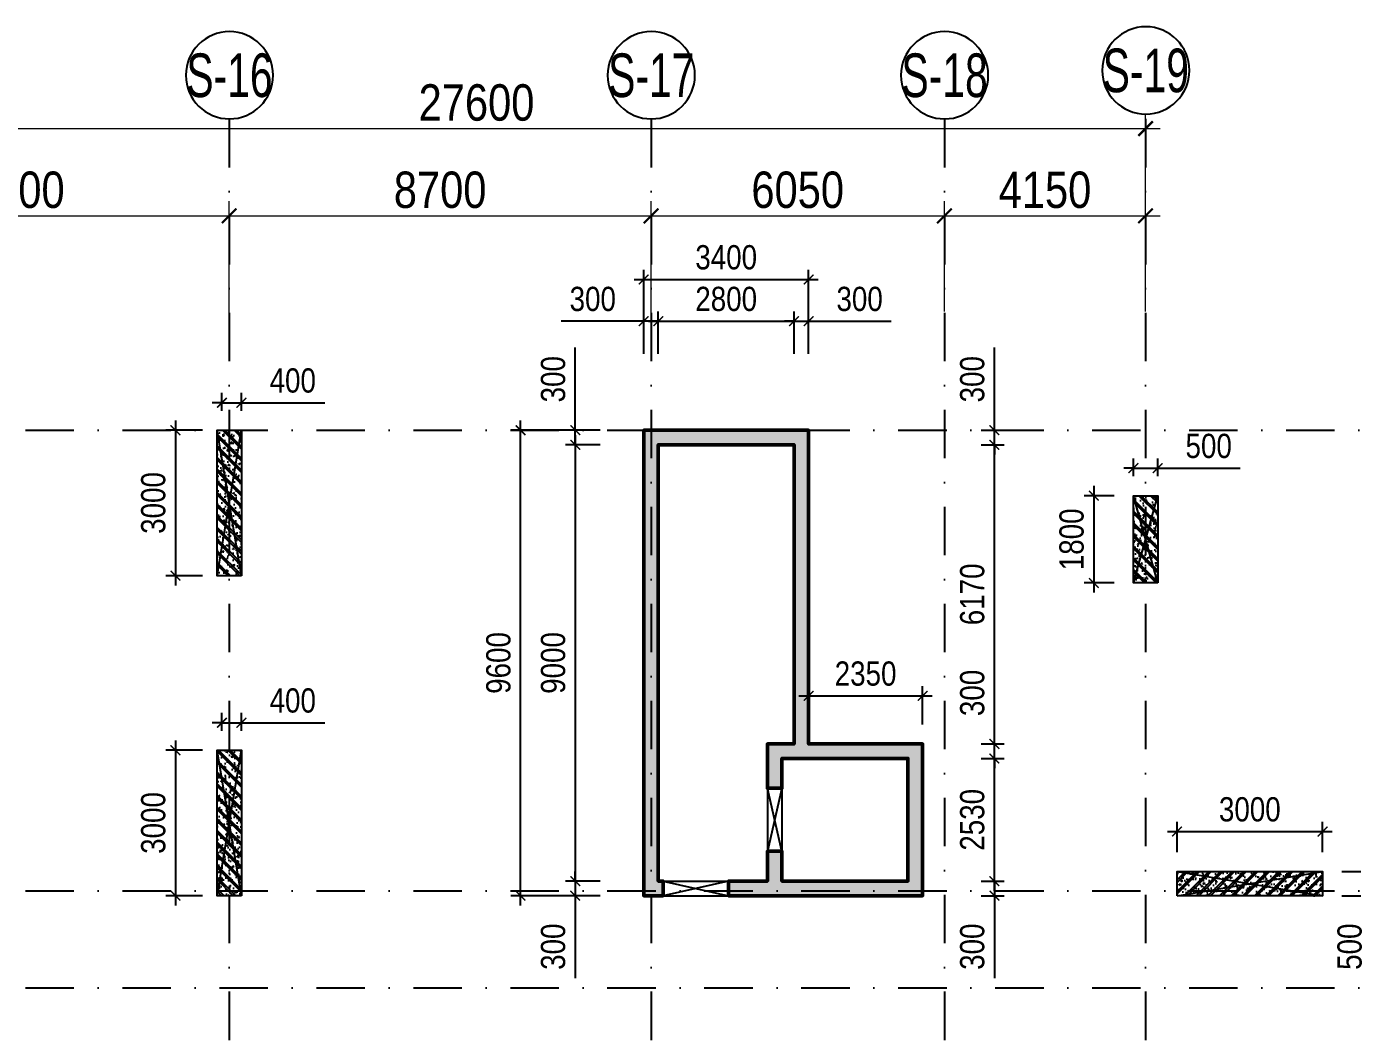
# Model space of a CAD drawing. Header units: millimetres. Extents: x 13965 to 1327256, y -72704 to 46237.
# Drawn here: x 516656 to 544005, y -25068 to -4237 of the extents above; entities that cross this region are included whole.
import ezdxf
from ezdxf.enums import TextEntityAlignment as Align

# ---------------------------------------------------------------- set-up
doc = ezdxf.new("R2010")
doc.units = ezdxf.units.MM
doc.header["$MEASUREMENT"] = 0
doc.linetypes.add('DASHDOT', pattern=[1, 0.5, -0.25, 0, -0.25])
doc.linetypes.add('DASHED', pattern=[4.5, 3, -1.5])
for name, color, linetype in [('AUDIT_I_220807103235-17', 50, 'Continuous'), ('ccu11-Khuat', 9, 'DASHED'), ('ccu11-Thay', 7, 'Continuous'), ('KC2-DIM', 251, 'Continuous'), ('KT-Dim', 8, 'Continuous'), ('KT-Hatch', 251, 'Continuous'), ('KT-Luoi truc South Tower', 8, 'DASHDOT'), ('Xref_ST_MBDV Cot vach 30.7.2022|Xref_ST_MBDV Cot vach 30.7.2022|Xref_ST_MBDV Cot vach 30.7.2022|Xref_ST_MBDV Cot vach 30.7.2022|A-GRID-SYM', 50, 'Continuous'), ('Xref_ST_MBDV Cot vach 30.7.2022|Xref_ST_MBDV Cot vach 30.7.2022|Xref_ST_MBDV Cot vach 30.7.2022|Xref_ST_MBDV Cot vach 30.7.2022|KC-Betong', 6, 'Continuous')]:
    doc.layers.add(name, color=color, linetype=linetype)
doc.layers.add('KT-Kich thuoc', color=159, linetype='Continuous', lineweight=18)
doc.layers.add('KT-Net cot vach', color=6, linetype='Continuous', lineweight=50)
doc.styles.add('Arial Narrow', font='ARIALN.TTF')
doc.styles.add('HBA-Text', font='GOTHIC.TTF')
doc.dimstyles.new('ccu12-200', dxfattribs={"dimscale": 200, "dimtxt": 2.5, "dimasz": 1, "dimexe": 1, "dimexo": 2, "dimgap": 1, "dimtad": 1, "dimdec": 0, "dimdsep": 46, "dimtxsty": 'Arial Narrow', "dimblk": 'ARCHTICK', "dimcen": -1, "dimdle": 1, "dimclrd": 256, "dimclre": 256, "dimclrt": 3, "dimadec": 0, "dimazin": 2, "dimtfac": 0.1, "dimtdec": 0, "dimtmove": 0, "dimatfit": 1, "dimldrblk": 'ARCHTICK', "dimfxl": 1, "dimtvp": 0.833333, "dimtolj": 1, "dimtzin": 12, "dimarcsym": 0})
doc.dimstyles.new('CCU_1-300', dxfattribs={"dimscale": 300, "dimtxt": 2.5, "dimasz": 1, "dimexe": 1, "dimexo": 2, "dimgap": 0.5, "dimtad": 1, "dimdec": 0, "dimdsep": 46, "dimtxsty": 'Arial Narrow', "dimblk": 'ARCHTICK', "dimcen": -1, "dimdle": 1, "dimclrd": 256, "dimclre": 256, "dimclrt": 3, "dimadec": 0, "dimazin": 2, "dimtfac": 0.1, "dimtdec": 0, "dimtix": 1, "dimtmove": 2, "dimatfit": 1, "dimfxl": 1, "dimtvp": 0.833333, "dimtolj": 1, "dimtzin": 12, "dimarcsym": 0})

# ---------------------------------------------------------------- blocks, each defined once
blk = doc.blocks.new('_ArchTick')
at = {"color": 0, "const_width": 0.15}
blk.add_lwpolyline([(-0.5, -0.5), (0.5, 0.5)], dxfattribs=at)
blk = doc.blocks.new('*D1069')
at = {"layer": 'Defpoints', "color": 0, "transparency": 16777216}
for p in [(-25223, 31492), (-33923, 28684, 0), (-25223, 28649, 0)]:
    blk.add_point(p, dxfattribs=at)
at = {"layer": 'KT-Kich thuoc', "lineweight": -2, "transparency": 16777216}
for p, q in [((-33923, 29284), (-33923, 31792)), ((-25223, 29249), (-25223, 31792)), ((-34223, 31492), (-24923, 31492))]:
    blk.add_line(p, q, dxfattribs=at)
at = {"layer": 'KT-Kich thuoc', "lineweight": -2, "transparency": 16777216, "xscale": 300, "yscale": 300, "zscale": 300, "rotation": 180}
blk.add_blockref('_ArchTick', (-33923, 31492), dxfattribs=at)
at = {"layer": 'KT-Kich thuoc', "lineweight": -2, "transparency": 16777216, "xscale": 300, "yscale": 300, "zscale": 300}
blk.add_blockref('_ArchTick', (-25223, 31492), dxfattribs=at)
at = {"layer": 'KT-Kich thuoc', "color": 3, "transparency": 16777216, "insert": (-29573, 32025), "char_height": 750, "attachment_point": 5, "style": 'Arial Narrow'}
blk.add_mtext('\\A1;8700', dxfattribs=at)
blk = doc.blocks.new('*D1070')
at = {"layer": 'Defpoints', "color": 0, "transparency": 16777216}
for p in [(-16523, 31492), (-16523, 28791, 0), (-25223, 28649, 0)]:
    blk.add_point(p, dxfattribs=at)
at = {"layer": 'KT-Kich thuoc', "lineweight": -2, "transparency": 16777216}
for p, q in [((-25223, 29249), (-25223, 31792)), ((-16523, 29391), (-16523, 31792)), ((-25523, 31492), (-16223, 31492))]:
    blk.add_line(p, q, dxfattribs=at)
at = {"layer": 'KT-Kich thuoc', "lineweight": -2, "transparency": 16777216, "xscale": 300, "yscale": 300, "zscale": 300, "rotation": 180}
blk.add_blockref('_ArchTick', (-25223, 31492), dxfattribs=at)
at = {"layer": 'KT-Kich thuoc', "lineweight": -2, "transparency": 16777216, "xscale": 300, "yscale": 300, "zscale": 300}
blk.add_blockref('_ArchTick', (-16523, 31492), dxfattribs=at)
at = {"layer": 'KT-Kich thuoc', "color": 3, "transparency": 16777216, "insert": (-20873, 32025), "char_height": 750, "attachment_point": 5, "style": 'Arial Narrow'}
blk.add_mtext('\\A1;8700', dxfattribs=at)
blk = doc.blocks.new('*D1071')
at = {"layer": 'Defpoints', "color": 0, "transparency": 16777216}
for p in [(-10473, 31492), (-16523, 28791), (-10473, 28921, 0)]:
    blk.add_point(p, dxfattribs=at)
at = {"layer": 'KT-Kich thuoc', "lineweight": -2, "transparency": 16777216}
for p, q in [((-16523, 29391), (-16523, 31792)), ((-10473, 29521), (-10473, 31792)), ((-16823, 31492), (-10173, 31492))]:
    blk.add_line(p, q, dxfattribs=at)
at = {"layer": 'KT-Kich thuoc', "lineweight": -2, "transparency": 16777216, "xscale": 300, "yscale": 300, "zscale": 300, "rotation": 180}
blk.add_blockref('_ArchTick', (-16523, 31492), dxfattribs=at)
at = {"layer": 'KT-Kich thuoc', "lineweight": -2, "transparency": 16777216, "xscale": 300, "yscale": 300, "zscale": 300}
blk.add_blockref('_ArchTick', (-10473, 31492), dxfattribs=at)
at = {"layer": 'KT-Kich thuoc', "color": 3, "transparency": 16777216, "insert": (-13498, 32025), "char_height": 750, "attachment_point": 5, "style": 'Arial Narrow'}
blk.add_mtext('\\A1;6050', dxfattribs=at)
blk = doc.blocks.new('*D1072')
at = {"layer": 'Defpoints', "color": 0, "transparency": 16777216}
for p in [(-6323, 31492), (-6323, 29040), (-10473, 28921, 0)]:
    blk.add_point(p, dxfattribs=at)
at = {"layer": 'KT-Kich thuoc', "lineweight": -2, "transparency": 16777216}
for p, q in [((-10473, 29521), (-10473, 31792)), ((-6323, 29640), (-6323, 31792)), ((-10773, 31492), (-6023, 31492))]:
    blk.add_line(p, q, dxfattribs=at)
at = {"layer": 'KT-Kich thuoc', "lineweight": -2, "transparency": 16777216, "xscale": 300, "yscale": 300, "zscale": 300, "rotation": 180}
blk.add_blockref('_ArchTick', (-10473, 31492), dxfattribs=at)
at = {"layer": 'KT-Kich thuoc', "lineweight": -2, "transparency": 16777216, "xscale": 300, "yscale": 300, "zscale": 300}
blk.add_blockref('_ArchTick', (-6323, 31492), dxfattribs=at)
at = {"layer": 'KT-Kich thuoc', "color": 3, "transparency": 16777216, "insert": (-8398, 32025), "char_height": 750, "attachment_point": 5, "style": 'Arial Narrow'}
blk.add_mtext('\\A1;4150', dxfattribs=at)
blk = doc.blocks.new('*D1073')
at = {"layer": 'Defpoints', "color": 0, "transparency": 16777216}
for p in [(-6323, 33292), (-33923, 28921), (-6323, 28921)]:
    blk.add_point(p, dxfattribs=at)
at = {"layer": 'KT-Kich thuoc', "lineweight": -2, "transparency": 16777216}
for p, q in [((-33923, 29521), (-33923, 33592)), ((-6323, 29521), (-6323, 33592)), ((-34223, 33292), (-6023, 33292))]:
    blk.add_line(p, q, dxfattribs=at)
at = {"layer": 'KT-Kich thuoc', "lineweight": -2, "transparency": 16777216, "xscale": 300, "yscale": 300, "zscale": 300, "rotation": 180}
blk.add_blockref('_ArchTick', (-33923, 33292), dxfattribs=at)
at = {"layer": 'KT-Kich thuoc', "lineweight": -2, "transparency": 16777216, "xscale": 300, "yscale": 300, "zscale": 300}
blk.add_blockref('_ArchTick', (-6323, 33292), dxfattribs=at)
at = {"layer": 'KT-Kich thuoc', "color": 3, "transparency": 16777216, "insert": (-20123, 33825), "char_height": 750, "attachment_point": 5, "style": 'Arial Narrow'}
blk.add_mtext('\\A1;27600', dxfattribs=at)
blk = doc.blocks.new('GRID-SYM-flat-73')
at = {"layer": 'Xref_ST_MBDV Cot vach 30.7.2022|Xref_ST_MBDV Cot vach 30.7.2022|Xref_ST_MBDV Cot vach 30.7.2022|Xref_ST_MBDV Cot vach 30.7.2022|A-GRID-SYM'}
blk.add_circle((0, 0, 0), 900, dxfattribs=at)
at = {"layer": 'Xref_ST_MBDV Cot vach 30.7.2022|Xref_ST_MBDV Cot vach 30.7.2022|Xref_ST_MBDV Cot vach 30.7.2022|Xref_ST_MBDV Cot vach 30.7.2022|A-GRID-SYM', "style": 'HBA-Text'}
blk.add_attdef('GRID', text='', height=900, rotation=359.6303, dxfattribs=at).set_placement((0, 0, 0), align=Align.MIDDLE_CENTER)
blk = doc.blocks.new('*D456')
at = {"layer": 'Defpoints', "color": 0, "transparency": 16777216}
for p in [(520687, -19164), (519727, -22164), (520687, -22164)]:
    blk.add_point(p, dxfattribs=at)
at = {"layer": 'KC2-DIM', "lineweight": -2, "transparency": 16777216}
for p, q in [((519727, -18964), (519727, -22364)), ((520287, -19164), (519527, -19164)), ((520287, -22164), (519527, -22164))]:
    blk.add_line(p, q, dxfattribs=at)
at = {"layer": 'KC2-DIM', "lineweight": -2, "transparency": 16777216, "xscale": 200, "yscale": 200, "zscale": 200}
for p, rotation in [((519727, -19164), 90), ((519727, -22164), 270)]:
    blk.add_blockref('_ArchTick', p, dxfattribs=dict(at, rotation=rotation))
at = {"layer": 'KC2-DIM', "color": 3, "transparency": 16777216, "insert": (519272, -20664), "char_height": 500, "attachment_point": 5, "rotation": 90, "style": 'Arial Narrow'}
blk.add_mtext('\\A1;3000', dxfattribs=at)
blk = doc.blocks.new('*D457')
at = {"layer": 'Defpoints', "color": 0, "transparency": 16777216}
for p in [(521087, -18596), (520687, -19164), (521087, -19164)]:
    blk.add_point(p, dxfattribs=at)
at = {"layer": 'KC2-DIM', "lineweight": -2, "transparency": 16777216}
for p, q in [((520687, -18596), (520487, -18596)), ((520687, -18764), (520687, -18396)), ((520687, -18596), (521087, -18596)), ((521087, -18764), (521087, -18396)), ((521087, -18596), (522808, -18596))]:
    blk.add_line(p, q, dxfattribs=at)
at = {"layer": 'KC2-DIM', "lineweight": -2, "transparency": 16777216, "xscale": 200, "yscale": 200, "zscale": 200}
blk.add_blockref('_ArchTick', (520687, -18596), dxfattribs=at)
at = {"layer": 'KC2-DIM', "lineweight": -2, "transparency": 16777216, "xscale": 200, "yscale": 200, "zscale": 200, "rotation": 180}
blk.add_blockref('_ArchTick', (521087, -18596), dxfattribs=at)
at = {"layer": 'KC2-DIM', "color": 3, "transparency": 16777216, "insert": (522147, -18141), "char_height": 500, "attachment_point": 5, "style": 'Arial Narrow'}
blk.add_mtext('\\A1;400', dxfattribs=at)
blk = doc.blocks.new('*D458')
at = {"layer": 'Defpoints', "color": 0, "transparency": 16777216}
for p in [(520687, -12564), (519727, -15564), (520687, -15564)]:
    blk.add_point(p, dxfattribs=at)
at = {"layer": 'KC2-DIM', "lineweight": -2, "transparency": 16777216}
for p, q in [((520287, -12564), (519527, -12564)), ((519727, -12364), (519727, -15764)), ((520287, -15564), (519527, -15564))]:
    blk.add_line(p, q, dxfattribs=at)
at = {"layer": 'KC2-DIM', "lineweight": -2, "transparency": 16777216, "xscale": 200, "yscale": 200, "zscale": 200}
for p, rotation in [((519727, -12564), 90), ((519727, -15564), 270)]:
    blk.add_blockref('_ArchTick', p, dxfattribs=dict(at, rotation=rotation))
at = {"layer": 'KC2-DIM', "color": 3, "transparency": 16777216, "insert": (519272, -14064), "char_height": 500, "attachment_point": 5, "rotation": 90, "style": 'Arial Narrow'}
blk.add_mtext('\\A1;3000', dxfattribs=at)
blk = doc.blocks.new('*D459')
at = {"layer": 'Defpoints', "color": 0, "transparency": 16777216}
for p in [(521087, -11996), (520687, -12564), (521087, -12564)]:
    blk.add_point(p, dxfattribs=at)
at = {"layer": 'KC2-DIM', "lineweight": -2, "transparency": 16777216}
for p, q in [((520687, -11996), (520487, -11996)), ((520687, -12164), (520687, -11796)), ((520687, -11996), (521087, -11996)), ((521087, -12164), (521087, -11796)), ((521087, -11996), (522808, -11996))]:
    blk.add_line(p, q, dxfattribs=at)
at = {"layer": 'KC2-DIM', "lineweight": -2, "transparency": 16777216, "xscale": 200, "yscale": 200, "zscale": 200}
blk.add_blockref('_ArchTick', (520687, -11996), dxfattribs=at)
at = {"layer": 'KC2-DIM', "lineweight": -2, "transparency": 16777216, "xscale": 200, "yscale": 200, "zscale": 200, "rotation": 180}
blk.add_blockref('_ArchTick', (521087, -11996), dxfattribs=at)
at = {"layer": 'KC2-DIM', "color": 3, "transparency": 16777216, "insert": (522147, -11541), "char_height": 500, "attachment_point": 5, "style": 'Arial Narrow'}
blk.add_mtext('\\A1;400', dxfattribs=at)
blk = doc.blocks.new('*D460')
at = {"layer": 'Defpoints', "color": 0, "transparency": 16777216}
for p in [(539987, -13346), (539487, -13914), (539987, -13914)]:
    blk.add_point(p, dxfattribs=at)
at = {"layer": 'KC2-DIM', "lineweight": -2, "transparency": 16777216}
for p, q in [((539487, -13346), (539287, -13346)), ((539487, -13514), (539487, -13146)), ((539487, -13346), (539987, -13346)), ((539987, -13514), (539987, -13146)), ((539987, -13346), (541691, -13346))]:
    blk.add_line(p, q, dxfattribs=at)
at = {"layer": 'KC2-DIM', "lineweight": -2, "transparency": 16777216, "xscale": 200, "yscale": 200, "zscale": 200}
blk.add_blockref('_ArchTick', (539487, -13346), dxfattribs=at)
at = {"layer": 'KC2-DIM', "lineweight": -2, "transparency": 16777216, "xscale": 200, "yscale": 200, "zscale": 200, "rotation": 180}
blk.add_blockref('_ArchTick', (539987, -13346), dxfattribs=at)
at = {"layer": 'KC2-DIM', "color": 3, "transparency": 16777216, "insert": (541039, -12891), "char_height": 500, "attachment_point": 5, "style": 'Arial Narrow'}
blk.add_mtext('\\A1;500', dxfattribs=at)
blk = doc.blocks.new('*D461')
at = {"layer": 'Defpoints', "color": 0, "transparency": 16777216}
for p in [(539487, -13914), (538668, -15714), (539487, -15714)]:
    blk.add_point(p, dxfattribs=at)
at = {"layer": 'KC2-DIM', "lineweight": -2, "transparency": 16777216}
for p, q in [((539087, -13914), (538468, -13914)), ((538668, -13714), (538668, -15914)), ((539087, -15714), (538468, -15714))]:
    blk.add_line(p, q, dxfattribs=at)
at = {"layer": 'KC2-DIM', "lineweight": -2, "transparency": 16777216, "xscale": 200, "yscale": 200, "zscale": 200}
for p, rotation in [((538668, -13914), 90), ((538668, -15714), 270)]:
    blk.add_blockref('_ArchTick', p, dxfattribs=dict(at, rotation=rotation))
at = {"layer": 'KC2-DIM', "color": 3, "transparency": 16777216, "insert": (538213, -14814), "char_height": 500, "attachment_point": 5, "rotation": 90, "style": 'Arial Narrow'}
blk.add_mtext('\\A1;1800', dxfattribs=at)
blk = doc.blocks.new('*D462')
at = {"layer": 'Defpoints', "color": 0, "transparency": 16777216}
for p in [(543387, -20841), (540387, -21664, 0), (543387, -21664, 0)]:
    blk.add_point(p, dxfattribs=at)
at = {"layer": 'KC2-DIM', "lineweight": -2, "transparency": 16777216}
for p, q in [((540387, -21264), (540387, -20641)), ((543387, -21264), (543387, -20641)), ((540187, -20841), (543587, -20841))]:
    blk.add_line(p, q, dxfattribs=at)
at = {"layer": 'KC2-DIM', "lineweight": -2, "transparency": 16777216, "xscale": 200, "yscale": 200, "zscale": 200, "rotation": 180}
blk.add_blockref('_ArchTick', (540387, -20841), dxfattribs=at)
at = {"layer": 'KC2-DIM', "lineweight": -2, "transparency": 16777216, "xscale": 200, "yscale": 200, "zscale": 200}
blk.add_blockref('_ArchTick', (543387, -20841), dxfattribs=at)
at = {"layer": 'KC2-DIM', "color": 3, "transparency": 16777216, "insert": (541887, -20386), "char_height": 500, "attachment_point": 5, "style": 'Arial Narrow'}
blk.add_mtext('\\A1;3000', dxfattribs=at)
blk = doc.blocks.new('*D463')
at = {"layer": 'Defpoints', "color": 0, "transparency": 16777216}
for p in [(543387, -21664, 0), (543387, -22164, 0), (544402, -22164)]:
    blk.add_point(p, dxfattribs=at)
at = {"layer": 'KC2-DIM', "lineweight": -2, "transparency": 16777216}
for p, q in [((544402, -21664), (544402, -21464)), ((543787, -21664), (544602, -21664)), ((544402, -21664), (544402, -22164)), ((543787, -22164), (544602, -22164)), ((544402, -22164), (544402, -23868))]:
    blk.add_line(p, q, dxfattribs=at)
at = {"layer": 'KC2-DIM', "lineweight": -2, "transparency": 16777216, "xscale": 200, "yscale": 200, "zscale": 200}
for p, rotation in [((544402, -21664), 270), ((544402, -22164), 90)]:
    blk.add_blockref('_ArchTick', p, dxfattribs=dict(at, rotation=rotation))
at = {"layer": 'KC2-DIM', "color": 3, "transparency": 16777216, "insert": (543947, -23216), "char_height": 500, "attachment_point": 5, "rotation": 90, "style": 'Arial Narrow'}
blk.add_mtext('\\A1;500', dxfattribs=at)
blk = doc.blocks.new('*D507')
at = {"layer": 'Defpoints', "color": 0, "transparency": 16777216}
for p in [(527974, -12564), (528885, -12564), (528885, -12864)]:
    blk.add_point(p, dxfattribs=at)
at = {"layer": 'KC2-DIM', "lineweight": -2, "transparency": 16777216}
for p, q in [((527974, -12564), (527974, -10859)), ((528485, -12564), (527774, -12564)), ((527974, -12864), (527974, -12564)), ((528485, -12864), (527774, -12864)), ((527974, -12864), (527974, -13064))]:
    blk.add_line(p, q, dxfattribs=at)
at = {"layer": 'KC2-DIM', "lineweight": -2, "transparency": 16777216, "xscale": 200, "yscale": 200, "zscale": 200}
for p, rotation in [((527974, -12564), 270), ((527974, -12864), 90)]:
    blk.add_blockref('_ArchTick', p, dxfattribs=dict(at, rotation=rotation))
at = {"layer": 'KC2-DIM', "color": 3, "transparency": 16777216, "insert": (527519, -11512), "char_height": 500, "attachment_point": 5, "rotation": 90, "style": 'Arial Narrow'}
blk.add_mtext('\\A1;300', dxfattribs=at)
blk = doc.blocks.new('*D508')
at = {"layer": 'Defpoints', "color": 0, "transparency": 16777216}
for p in [(528885, -12864), (527974, -21864), (528885, -21864)]:
    blk.add_point(p, dxfattribs=at)
at = {"layer": 'KC2-DIM', "lineweight": -2, "transparency": 16777216}
for p, q in [((527974, -12664), (527974, -22064)), ((528485, -12864), (527774, -12864)), ((528485, -21864), (527774, -21864))]:
    blk.add_line(p, q, dxfattribs=at)
at = {"layer": 'KC2-DIM', "lineweight": -2, "transparency": 16777216, "xscale": 200, "yscale": 200, "zscale": 200}
for p, rotation in [((527974, -12864), 90), ((527974, -21864), 270)]:
    blk.add_blockref('_ArchTick', p, dxfattribs=dict(at, rotation=rotation))
at = {"layer": 'KC2-DIM', "color": 3, "transparency": 16777216, "insert": (527519, -17364), "char_height": 500, "attachment_point": 5, "rotation": 90, "style": 'Arial Narrow'}
blk.add_mtext('\\A1;9000', dxfattribs=at)
blk = doc.blocks.new('*D509')
at = {"layer": 'Defpoints', "color": 0, "transparency": 16777216}
for p in [(528885, -21864), (527974, -22164), (528885, -22164)]:
    blk.add_point(p, dxfattribs=at)
at = {"layer": 'KC2-DIM', "lineweight": -2, "transparency": 16777216}
for p, q in [((528485, -21864), (527774, -21864)), ((527974, -21864), (527974, -21664)), ((527974, -21864), (527974, -22164)), ((528485, -22164), (527774, -22164)), ((527974, -22164), (527974, -23868))]:
    blk.add_line(p, q, dxfattribs=at)
at = {"layer": 'KC2-DIM', "lineweight": -2, "transparency": 16777216, "xscale": 200, "yscale": 200, "zscale": 200}
for p, rotation in [((527974, -21864), 270), ((527974, -22164), 90)]:
    blk.add_blockref('_ArchTick', p, dxfattribs=dict(at, rotation=rotation))
at = {"layer": 'KC2-DIM', "color": 3, "transparency": 16777216, "insert": (527519, -23216), "char_height": 500, "attachment_point": 5, "rotation": 90, "style": 'Arial Narrow'}
blk.add_mtext('\\A1;300', dxfattribs=at)
blk = doc.blocks.new('*D510')
at = {"layer": 'Defpoints', "color": 0, "transparency": 16777216}
for p in [(526846, -12564), (528885, -12564), (528885, -22164)]:
    blk.add_point(p, dxfattribs=at)
at = {"layer": 'KC2-DIM', "lineweight": -2, "transparency": 16777216}
for p, q in [((528485, -12564), (526646, -12564)), ((526846, -22364), (526846, -12364)), ((528485, -22164), (526646, -22164))]:
    blk.add_line(p, q, dxfattribs=at)
at = {"layer": 'KC2-DIM', "lineweight": -2, "transparency": 16777216, "xscale": 200, "yscale": 200, "zscale": 200}
for p, rotation in [((526846, -12564), 90), ((526846, -22164), 270)]:
    blk.add_blockref('_ArchTick', p, dxfattribs=dict(at, rotation=rotation))
at = {"layer": 'KC2-DIM', "color": 3, "transparency": 16777216, "insert": (526391, -17364), "char_height": 500, "attachment_point": 5, "rotation": 90, "style": 'Arial Narrow'}
blk.add_mtext('\\A1;9600', dxfattribs=at)
blk = doc.blocks.new('*D511')
at = {"layer": 'Defpoints', "color": 0, "transparency": 16777216}
for p in [(529387, -10315), (529387, -11386), (529687, -11386)]:
    blk.add_point(p, dxfattribs=at)
at = {"layer": 'KC2-DIM', "lineweight": -2, "transparency": 16777216}
for p, q in [((529387, -10986), (529387, -10115)), ((529687, -10986), (529687, -10115)), ((529387, -10315), (527683, -10315)), ((529687, -10315), (529387, -10315)), ((529687, -10315), (529887, -10315))]:
    blk.add_line(p, q, dxfattribs=at)
at = {"layer": 'KC2-DIM', "lineweight": -2, "transparency": 16777216, "xscale": 200, "yscale": 200, "zscale": 200}
blk.add_blockref('_ArchTick', (529387, -10315), dxfattribs=at)
at = {"layer": 'KC2-DIM', "lineweight": -2, "transparency": 16777216, "xscale": 200, "yscale": 200, "zscale": 200, "rotation": 180}
blk.add_blockref('_ArchTick', (529687, -10315), dxfattribs=at)
at = {"layer": 'KC2-DIM', "color": 3, "transparency": 16777216, "insert": (528335, -9859), "char_height": 500, "attachment_point": 5, "style": 'Arial Narrow'}
blk.add_mtext('\\A1;300', dxfattribs=at)
blk = doc.blocks.new('*D512')
at = {"layer": 'Defpoints', "color": 0, "transparency": 16777216}
for p in [(532487, -10315), (529687, -11386), (532487, -11386)]:
    blk.add_point(p, dxfattribs=at)
at = {"layer": 'KC2-DIM', "lineweight": -2, "transparency": 16777216}
for p, q in [((529687, -10986), (529687, -10115)), ((532487, -10986), (532487, -10115)), ((529487, -10315), (532687, -10315))]:
    blk.add_line(p, q, dxfattribs=at)
at = {"layer": 'KC2-DIM', "lineweight": -2, "transparency": 16777216, "xscale": 200, "yscale": 200, "zscale": 200, "rotation": 180}
blk.add_blockref('_ArchTick', (529687, -10315), dxfattribs=at)
at = {"layer": 'KC2-DIM', "lineweight": -2, "transparency": 16777216, "xscale": 200, "yscale": 200, "zscale": 200}
blk.add_blockref('_ArchTick', (532487, -10315), dxfattribs=at)
at = {"layer": 'KC2-DIM', "color": 3, "transparency": 16777216, "insert": (531087, -9859), "char_height": 500, "attachment_point": 5, "style": 'Arial Narrow'}
blk.add_mtext('\\A1;2800', dxfattribs=at)
blk = doc.blocks.new('*D513')
at = {"layer": 'Defpoints', "color": 0, "transparency": 16777216}
for p in [(532787, -10315), (532487, -11386), (532787, -11386)]:
    blk.add_point(p, dxfattribs=at)
at = {"layer": 'KC2-DIM', "lineweight": -2, "transparency": 16777216}
for p, q in [((532487, -10986), (532487, -10115)), ((532787, -10986), (532787, -10115)), ((532487, -10315), (532287, -10315)), ((532487, -10315), (532787, -10315)), ((532787, -10315), (534492, -10315))]:
    blk.add_line(p, q, dxfattribs=at)
at = {"layer": 'KC2-DIM', "lineweight": -2, "transparency": 16777216, "xscale": 200, "yscale": 200, "zscale": 200}
blk.add_blockref('_ArchTick', (532487, -10315), dxfattribs=at)
at = {"layer": 'KC2-DIM', "lineweight": -2, "transparency": 16777216, "xscale": 200, "yscale": 200, "zscale": 200, "rotation": 180}
blk.add_blockref('_ArchTick', (532787, -10315), dxfattribs=at)
at = {"layer": 'KC2-DIM', "color": 3, "transparency": 16777216, "insert": (533839, -9859), "char_height": 500, "attachment_point": 5, "style": 'Arial Narrow'}
blk.add_mtext('\\A1;300', dxfattribs=at)
blk = doc.blocks.new('*D514')
at = {"layer": 'Defpoints', "color": 0, "transparency": 16777216}
for p in [(532787, -9455), (529387, -11386), (532787, -11386)]:
    blk.add_point(p, dxfattribs=at)
at = {"layer": 'KC2-DIM', "lineweight": -2, "transparency": 16777216}
for p, q in [((529387, -10986), (529387, -9255)), ((532787, -10986), (532787, -9255)), ((529187, -9455), (532987, -9455))]:
    blk.add_line(p, q, dxfattribs=at)
at = {"layer": 'KC2-DIM', "lineweight": -2, "transparency": 16777216, "xscale": 200, "yscale": 200, "zscale": 200, "rotation": 180}
blk.add_blockref('_ArchTick', (529387, -9455), dxfattribs=at)
at = {"layer": 'KC2-DIM', "lineweight": -2, "transparency": 16777216, "xscale": 200, "yscale": 200, "zscale": 200}
blk.add_blockref('_ArchTick', (532787, -9455), dxfattribs=at)
at = {"layer": 'KC2-DIM', "color": 3, "transparency": 16777216, "insert": (531087, -9000), "char_height": 500, "attachment_point": 5, "style": 'Arial Narrow'}
blk.add_mtext('\\A1;3400', dxfattribs=at)
blk = doc.blocks.new('*D515')
at = {"layer": 'Defpoints', "color": 0, "transparency": 16777216}
for p in [(535948, -21864), (535948, -22164), (536619, -22164)]:
    blk.add_point(p, dxfattribs=at)
at = {"layer": 'KC2-DIM', "lineweight": -2, "transparency": 16777216}
for p, q in [((536348, -21864), (536819, -21864)), ((536619, -21864), (536619, -21664)), ((536619, -21864), (536619, -22164)), ((536348, -22164), (536819, -22164)), ((536619, -22164), (536619, -23868))]:
    blk.add_line(p, q, dxfattribs=at)
at = {"layer": 'KC2-DIM', "lineweight": -2, "transparency": 16777216, "xscale": 200, "yscale": 200, "zscale": 200}
for p, rotation in [((536619, -21864), 270), ((536619, -22164), 90)]:
    blk.add_blockref('_ArchTick', p, dxfattribs=dict(at, rotation=rotation))
at = {"layer": 'KC2-DIM', "color": 3, "transparency": 16777216, "insert": (536164, -23216), "char_height": 500, "attachment_point": 5, "rotation": 90, "style": 'Arial Narrow'}
blk.add_mtext('\\A1;300', dxfattribs=at)
blk = doc.blocks.new('*D516')
at = {"layer": 'Defpoints', "color": 0, "transparency": 16777216}
for p in [(535948, -19334), (536619, -19334), (535948, -21864)]:
    blk.add_point(p, dxfattribs=at)
at = {"layer": 'KC2-DIM', "lineweight": -2, "transparency": 16777216}
for p, q in [((536619, -22064), (536619, -19134)), ((536348, -19334), (536819, -19334)), ((536348, -21864), (536819, -21864))]:
    blk.add_line(p, q, dxfattribs=at)
at = {"layer": 'KC2-DIM', "lineweight": -2, "transparency": 16777216, "xscale": 200, "yscale": 200, "zscale": 200}
for p, rotation in [((536619, -19334), 90), ((536619, -21864), 270)]:
    blk.add_blockref('_ArchTick', p, dxfattribs=dict(at, rotation=rotation))
at = {"layer": 'KC2-DIM', "color": 3, "transparency": 16777216, "insert": (536164, -20599), "char_height": 500, "attachment_point": 5, "rotation": 90, "style": 'Arial Narrow'}
blk.add_mtext('\\A1;2530', dxfattribs=at)
blk = doc.blocks.new('*D517')
at = {"layer": 'Defpoints', "color": 0, "transparency": 16777216}
for p in [(535948, -19034), (536619, -19034), (535948, -19334)]:
    blk.add_point(p, dxfattribs=at)
at = {"layer": 'KC2-DIM', "lineweight": -2, "transparency": 16777216}
for p, q in [((536619, -19034), (536619, -17329)), ((536348, -19034), (536819, -19034)), ((536619, -19334), (536619, -19034)), ((536348, -19334), (536819, -19334)), ((536619, -19334), (536619, -19534))]:
    blk.add_line(p, q, dxfattribs=at)
at = {"layer": 'KC2-DIM', "lineweight": -2, "transparency": 16777216, "xscale": 200, "yscale": 200, "zscale": 200}
for p, rotation in [((536619, -19034), 270), ((536619, -19334), 90)]:
    blk.add_blockref('_ArchTick', p, dxfattribs=dict(at, rotation=rotation))
at = {"layer": 'KC2-DIM', "color": 3, "transparency": 16777216, "insert": (536164, -17982), "char_height": 500, "attachment_point": 5, "rotation": 90, "style": 'Arial Narrow'}
blk.add_mtext('\\A1;300', dxfattribs=at)
blk = doc.blocks.new('*D518')
at = {"layer": 'Defpoints', "color": 0, "transparency": 16777216}
for p in [(535948, -12864), (536619, -12864), (535948, -19034)]:
    blk.add_point(p, dxfattribs=at)
at = {"layer": 'KC2-DIM', "lineweight": -2, "transparency": 16777216}
for p, q in [((536619, -19234), (536619, -12664)), ((536348, -12864), (536819, -12864)), ((536348, -19034), (536819, -19034))]:
    blk.add_line(p, q, dxfattribs=at)
at = {"layer": 'KC2-DIM', "lineweight": -2, "transparency": 16777216, "xscale": 200, "yscale": 200, "zscale": 200}
for p, rotation in [((536619, -12864), 90), ((536619, -19034), 270)]:
    blk.add_blockref('_ArchTick', p, dxfattribs=dict(at, rotation=rotation))
at = {"layer": 'KC2-DIM', "color": 3, "transparency": 16777216, "insert": (536164, -15949), "char_height": 500, "attachment_point": 5, "rotation": 90, "style": 'Arial Narrow'}
blk.add_mtext('\\A1;6170', dxfattribs=at)
blk = doc.blocks.new('*D519')
at = {"layer": 'Defpoints', "color": 0, "transparency": 16777216}
for p in [(535948, -12564), (536619, -12564), (535948, -12864)]:
    blk.add_point(p, dxfattribs=at)
at = {"layer": 'KC2-DIM', "lineweight": -2, "transparency": 16777216}
for p, q in [((536619, -12564), (536619, -10859)), ((536348, -12564), (536819, -12564)), ((536619, -12864), (536619, -12564)), ((536348, -12864), (536819, -12864)), ((536619, -12864), (536619, -13064))]:
    blk.add_line(p, q, dxfattribs=at)
at = {"layer": 'KC2-DIM', "lineweight": -2, "transparency": 16777216, "xscale": 200, "yscale": 200, "zscale": 200}
for p, rotation in [((536619, -12564), 270), ((536619, -12864), 90)]:
    blk.add_blockref('_ArchTick', p, dxfattribs=dict(at, rotation=rotation))
at = {"layer": 'KC2-DIM', "color": 3, "transparency": 16777216, "insert": (536164, -11512), "char_height": 500, "attachment_point": 5, "rotation": 90, "style": 'Arial Narrow'}
blk.add_mtext('\\A1;300', dxfattribs=at)
blk = doc.blocks.new('*D520')
at = {"layer": 'Defpoints', "color": 0, "transparency": 16777216}
for p in [(535137, -18042), (532787, -18720), (535137, -19034)]:
    blk.add_point(p, dxfattribs=at)
at = {"layer": 'KC2-DIM', "lineweight": -2, "transparency": 16777216}
for p, q in [((532587, -18042), (535337, -18042)), ((532787, -18320), (532787, -17842)), ((535137, -18634), (535137, -17842))]:
    blk.add_line(p, q, dxfattribs=at)
at = {"layer": 'KC2-DIM', "lineweight": -2, "transparency": 16777216, "xscale": 200, "yscale": 200, "zscale": 200, "rotation": 180}
blk.add_blockref('_ArchTick', (532787, -18042), dxfattribs=at)
at = {"layer": 'KC2-DIM', "lineweight": -2, "transparency": 16777216, "xscale": 200, "yscale": 200, "zscale": 200}
blk.add_blockref('_ArchTick', (535137, -18042), dxfattribs=at)
at = {"layer": 'KC2-DIM', "color": 3, "transparency": 16777216, "insert": (533962, -17586), "char_height": 500, "attachment_point": 5, "style": 'Arial Narrow'}
blk.add_mtext('\\A1;2350', dxfattribs=at)
blk = doc.blocks.new('*U36')
h = blk.add_hatch()
h.set_pattern_fill('VATLIEU04', color=250, scale=40, style=0, pattern_type=2)
h.set_pattern_definition([(50, (-450, 3050), (286.904, -25.101), [30, -330]), (355, (-450, 3050), (-55.5, 300.877), [24, -264]), (100.451, (-426.1, 3047.9), (231.404, 275.776), [25.496, -280.457]), (46.184, (-450, 3130), (426.896, -66.208), [45, -495]), (96.636, (-414.43, 3124.5), (373.865, 389.647), [38.244, -420.685]), (351.184, (-450, 3130), (373.865, 389.65), [36, -396]), (21, (-410, 3110), (238.763, -161.048), [30, -330]), (326, (-410, 3110), (97.326, 290.06), [24, -264]), (71.451, (-390.1, 3096.58), (336.09, 129.012), [25.496, -280.457]), (37.5, (-450, 3050), (4.864, 133.1575), [0, -260.8, 0, -268, 0, -265]), (7.5, (-450, 3050), (105.228, 157.7647), [0, -152.8, 0, -254.8, 0, -101]), (327.5, (-539.2, 3050), (213.529, -9.022), [0, -100, 0, -312, 0, -414]), (317.5, (-579.2, 3050), (233.274, 40.042), [0, -130, 0, -207.2, 0, -294]), (45, (-450, 3050), (-120.208, 120.208), []), (45, (-450, 3099), (-120.208, 120.208), [])])
h.paths.add_polyline_path([(-475, -475), (25, -475), (25, 2525), (-475, 2525)])
at = {"color": 6, "ltscale": 0.25}
blk.add_lwpolyline([(-475, -475), (25, -475), (25, 2525), (-475, 2525)], close=True, dxfattribs=at)
at = {"layer": 'Defpoints', "linetype": 'ByBlock', "ltscale": 30}
for p, q in [((25, -475), (-475, 2525)), ((-475, -475), (25, 2525))]:
    blk.add_line(p, q, dxfattribs=at)
blk = doc.blocks.new('*U40')
h = blk.add_hatch()
h.set_pattern_fill('VATLIEU04', color=250, scale=40, style=0, pattern_type=2)
h.set_pattern_definition([(50, (-450, 1850), (286.904, -25.1), [30, -330]), (355, (-450, 1850), (-55.5, 300.877), [24, -264]), (100.451, (-426.1, 1847.9), (231.404, 275.776), [25.496, -280.457]), (46.184, (-450, 1930), (426.896, -66.21), [45, -495]), (96.636, (-414.43, 1924.5), (373.865, 389.65), [38.244, -420.685]), (351.184, (-450, 1930), (373.865, 389.65), [36, -396]), (21, (-410, 1910), (238.763, -161.048), [30, -330]), (326, (-410, 1910), (97.326, 290.06), [24, -264]), (71.451, (-390.1, 1896.58), (336.09, 129.012), [25.496, -280.457]), (37.5, (-450, 1850), (4.864, 133.1575), [0, -260.8, 0, -268, 0, -265]), (7.5, (-450, 1850), (105.228, 157.765), [0, -152.8, 0, -254.8, 0, -101]), (327.5, (-539.2, 1850), (213.529, -9.022), [0, -100, 0, -312, 0, -414]), (317.5, (-579.2, 1850), (233.274, 40.042), [0, -130, 0, -207.2, 0, -294]), (45, (-450, 1850), (-120.208, 120.208), []), (45, (-450, 1899), (-120.208, 120.208), [])])
h.paths.add_polyline_path([(-475, -475), (25, -475), (25, 1325), (-475, 1325)])
at = {"color": 6, "ltscale": 0.25}
blk.add_lwpolyline([(-475, -475), (25, -475), (25, 1325), (-475, 1325)], close=True, dxfattribs=at)
at = {"layer": 'Defpoints', "linetype": 'ByBlock', "ltscale": 30}
for p, q in [((25, -475), (-475, 1325)), ((-475, -475), (25, 1325))]:
    blk.add_line(p, q, dxfattribs=at)
blk = doc.blocks.new('MBCV-T22')
at = {"layer": 'KT-Hatch'}
h = blk.add_hatch(dxfattribs=at)
h.set_pattern_fill('BTCT', color=256, scale=40)
h.set_pattern_definition([(50, (6073.5, -25720.42), (286.904, -25.1009), [30, -330]), (355, (6073.5, -25720.42), (-55.5005, 300.8769), [24, -264]), (100.4514, (6097.4, -25722.5), (231.4038, 275.7758), [25.496, -280.4568]), (46.1842, (6073.5, -25640.4), (426.8964, -66.2076), [45, -495]), (96.6356, (6109.06, -25645.93), (373.865, 389.647), [38.244, -420.685]), (351.1842, (6073.5, -25640.4), (373.865, 389.6474), [36, -396]), (21, (6113.5, -25660.42), (238.7628, -161.0476), [30, -330]), (326, (6113.5, -25660.42), (97.326, 290.06), [24, -264]), (71.4514, (6133.4, -25673.84), (336.089, 129.0122), [25.496, -280.4568]), (37.5, (6073.49, -25720.42), (4.86394, 133.15754), [0, -260.8, 0, -268, 0, -265]), (7.5, (6073.49, -25720.42), (105.2278, 157.7647), [0, -152.8, 0, -254.8, 0, -101]), (327.5, (5984.29, -25720.42), (213.52897, -9.02195), [0, -100, 0, -312, 0, -414]), (317.5, (5944.29, -25720.42), (233.2745, 40.042), [0, -130, 0, -207.2, 0, -294]), (45, (6073.49, -25720.42), (-106.066, 106.066), []), (45, (6144.2, -25720.42), (-106.066, 106.066), [])])
h.paths.add_polyline_path([(-10600, -7950), (-10300, -7950), (-10300, 1050), (-7500, 1050), (-7500, -5120), (-8050, -5120), (-8050, -6035), (-7750, -6035), (-7750, -5420), (-5150, -5420), (-5150, -7950), (-7750, -7950), (-7750, -7335), (-8050, -7335), (-8050, -7950), (-8850, -7950), (-8850, -8250), (-4850, -8250), (-4850, -5120), (-7200, -5120), (-7200, 1350), (-10600, 1350)])
h.paths.add_polyline_path([(-10300, -7950), (-10600, -7950), (-10600, -8250), (-10200, -8250), (-10200, -7950), (-10300, -7950)], flags=17)
at = {"layer": 'ccu11-Khuat', "color": 6, "ltscale": 0.2}
for points in [[(-8050, -6035), (-8050, -7335)], [(-10200, -7950), (-8850, -7950)], [(-10200, -8250), (-8850, -8250)]]:
    blk.add_lwpolyline(points, dxfattribs=at)
at = {"layer": 'ccu11-Thay', "color": 6, "ltscale": 0.5}
blk.add_lwpolyline([(-7750, -6035), (-7750, -7335)], dxfattribs=at)
at = {"layer": 'KC2-DIM', "ltscale": 0.5}
for points in [[(-7750, -6035), (-8050, -7335)], [(-7750, -7335), (-8050, -6035)], [(-10200, -7950), (-8850, -8250)], [(-8850, -7950), (-10200, -8250)]]:
    blk.add_lwpolyline(points, dxfattribs=at)
at = {"layer": 'KT-Net cot vach'}
for p, q in [((-7750, -7335), (-8050, -7335)), ((-8050, -7335), (-8050, -7950)), ((-7750, -7335), (-7750, -7950)), ((-8850, -7950), (-8050, -7950)), ((-8850, -8250), (-4850, -8250))]:
    blk.add_line(p, q, dxfattribs=at)
blk.add_lwpolyline([(-10300, -7350), (-10300, -7950), (-10200, -7950), (-10200, -8250), (-10600, -8250), (-10600, -7350), (-10600, 1350), (-7200, 1350), (-7200, -5120), (-4850, -5120), (-4850, -8250), (-8850, -8250), (-8850, -7950), (-8050, -7950), (-8050, -7335), (-7750, -7335), (-7750, -7950), (-5150, -7950), (-5150, -5420), (-7750, -5420), (-7750, -6035), (-8050, -6035), (-8050, -5120), (-7500, -5120), (-7500, 1050), (-10300, 1050)], close=True, dxfattribs=at)
at = {"layer": 'Xref_ST_MBDV Cot vach 30.7.2022|Xref_ST_MBDV Cot vach 30.7.2022|Xref_ST_MBDV Cot vach 30.7.2022|Xref_ST_MBDV Cot vach 30.7.2022|KC-Betong', "linetype": 'ByBlock', "xscale": -1}
for p, rotation in [((-19375, -1175), 359.9999999999985), ((-19375, -7775), 359.9999999999985), ((875, -7775, 0), 270)]:
    blk.add_blockref('*U36', p, dxfattribs=dict(at, rotation=rotation))
blk.add_blockref('*U40', (-475, -1325), dxfattribs=at)
blk = doc.blocks.new('Asix South Tower')
at = {"layer": 'KT-Luoi truc South Tower', "ltscale": 2000}
for p, q in [((-25223, 33491.9), (-25223, -4459.1)), ((-16523, 33491.9), (-16523, -4459.1)), ((-10473, 33491.9), (-10473, -4459.1)), ((-6323, 33491.9), (-6323, -4459.1)), ((-49426.2, 27070.4), (10118.8, 27070.4)), ((-49426.2, 17570.4), (10118.8, 17570.4)), ((-49426.2, 15570.4), (10118.8, 15570.4))]:
    blk.add_line(p, q, dxfattribs=at)
at = {"layer": 'KT-Dim'}
ref = blk.add_blockref('GRID-SYM-flat-73', (-25217.9, 34391.9, 0), dxfattribs=dict(at, xscale=-1, rotation=179.6748020054017))
ref.add_attrib('GRID', 'S-16', dxfattribs={"layer": 'AUDIT_I_220807103235-17', "height": 900, "style": 'HBA-Text', "width": 0.7}).set_placement((-25217.9, 34391.9, 0), align=Align.MIDDLE_CENTER)
ref = blk.add_blockref('GRID-SYM-flat-73', (-16517.9, 34391.9, 0), dxfattribs=dict(at, xscale=-1, rotation=179.6748020054017))
ref.add_attrib('GRID', 'S-17', dxfattribs={"layer": 'AUDIT_I_220807103235-17', "height": 900, "style": 'HBA-Text', "width": 0.7}).set_placement((-16517.9, 34391.9, 0), align=Align.MIDDLE_CENTER)
ref = blk.add_blockref('GRID-SYM-flat-73', (-10467.9, 34391.9, 0), dxfattribs=dict(at, xscale=-1, rotation=179.6748020054017))
ref.add_attrib('GRID', 'S-18', dxfattribs={"layer": 'AUDIT_I_220807103235-17', "height": 900, "style": 'HBA-Text', "width": 0.7}).set_placement((-10467.9, 34391.9, 0), align=Align.MIDDLE_CENTER)
ref = blk.add_blockref('GRID-SYM-flat-73', (-6317.9, 34491.9, 0), dxfattribs=dict(at, xscale=-1, rotation=179.6748020054017))
ref.add_attrib('GRID', 'S-19', dxfattribs={"layer": 'AUDIT_I_220807103235-17', "height": 900, "style": 'HBA-Text', "width": 0.7}).set_placement((-6317.9, 34491.9, 0), align=Align.MIDDLE_CENTER)
at = {"layer": 'KT-Kich thuoc'}
for base, p1, p2, picture, middle in [((-6323, 33291.9), (-33923, 28921.3), (-6323, 28921.3), '*D1073', (-20123, 33824.8)), ((-25223, 31491.9), (-33923, 28684.3, 0), (-25223, 28648.7, 0), '*D1069', (-29573, 32024.8)), ((-16523, 31491.9), (-25223, 28648.7, 0), (-16523, 28791, 0), '*D1070', (-20873, 32024.8)), ((-10473, 31491.9), (-16523, 28791), (-10473, 28921.3, 0), '*D1071', (-13498, 32024.8)), ((-6323, 31491.9), (-10473, 28921.3, 0), (-6323, 29040.1), '*D1072', (-8398, 32024.8))]:
    dim = blk.add_linear_dim(base=base, p1=p1, p2=p2, dimstyle='CCU_1-300', dxfattribs=at)
    dim.commit()
    dim.dimension.update_dxf_attribs({"geometry": picture, "text_midpoint": middle})

msp = doc.modelspace()

# ---------------------------------------------------------------- block references
msp.add_blockref('MBCV-T22', (539986.7, -13913.9))
at = {"layer": 'KT-Kich thuoc'}
msp.add_blockref('Asix South Tower', (546059.8, -39634.4), dxfattribs=at)

# ---------------------------------------------------------------- dimensions: what is measured, and where the dimension line sits
at = {"layer": 'KC2-DIM'}
for base, p1, p2, picture, middle in [((532787.2, -9455.2), (529387.2, -11386), (532787.2, -11386), '*D514', (531087.2, -8999.9)), ((529387.2, -10314.7), (529687.2, -11386), (529387.2, -11386), '*D511', (528334.9, -9859.5)), ((532487.2, -10314.7), (529687.2, -11386), (532487.2, -11386), '*D512', (531087.2, -9859.5)), ((532787.2, -10314.7), (532487.2, -11386), (532787.2, -11386), '*D513', (533839.4, -9859.5)), ((535137.2, -18041.8), (532787.2, -18719.7), (535137.2, -19033.9), '*D520', (533962.2, -17586.5)), ((543386.7, -20841.3), (540386.7, -21663.9, 0), (543386.7, -21663.9, 0), '*D462', (541886.7, -20386.1))]:
    dim = msp.add_linear_dim(base=base, p1=p1, p2=p2, dimstyle='ccu12-200', dxfattribs=at)
    dim.commit()
    dim.dimension.update_dxf_attribs({"geometry": picture, "text_midpoint": middle})
for base, p1, p2, picture, middle in [((527974.3, -12563.9), (528884.5, -12863.9), (528884.5, -12563.9), '*D507', (527519, -11511.7)), ((536619.2, -12563.9), (535948.2, -12863.9), (535948.2, -12563.9), '*D519', (536163.9, -11511.7)), ((526845.9, -12563.9), (528884.5, -22163.9), (528884.5, -12563.9), '*D510', (526390.6, -17363.9)), ((527974.3, -21863.9), (528884.5, -12863.9), (528884.5, -21863.9), '*D508', (527519, -17363.9)), ((536619.2, -12863.9), (535948.2, -19033.9), (535948.2, -12863.9), '*D518', (536163.9, -15948.9)), ((538667.8, -15713.9), (539486.7, -13913.9), (539486.7, -15713.9), '*D461', (538212.5, -14813.9)), ((536619.2, -19033.9), (535948.2, -19333.9), (535948.2, -19033.9), '*D517', (536163.9, -17981.7)), ((536619.2, -19333.9), (535948.2, -21863.9), (535948.2, -19333.9), '*D516', (536163.9, -20598.9)), ((544402.4, -22163.9), (543386.7, -21663.9, 0), (543386.7, -22163.9, 0), '*D463', (543947.1, -23216.2)), ((527974.3, -22163.9), (528884.5, -21863.9), (528884.5, -22163.9), '*D509', (527519, -23216.2)), ((536619.2, -22163.9), (535948.2, -21863.9), (535948.2, -22163.9), '*D515', (536163.9, -23216.2))]:
    dim = msp.add_linear_dim(base=base, p1=p1, p2=p2, angle=90, dimstyle='ccu12-200', dxfattribs=at)
    dim.commit()
    dim.dimension.update_dxf_attribs({"geometry": picture, "text_midpoint": middle})
for p1, p2, distance, picture, middle in [((520686.7, -12563.9), (521086.7, -12563.9), 567.7, '*D459', (522147.2, -11541)), ((520686.7, -12563.9), (520686.7, -15563.9), -959.4, '*D458', (519272, -14063.9)), ((539486.7, -13913.9), (539986.7, -13913.9), 567.7, '*D460', (541039, -12891)), ((520686.7, -19163.9), (521086.7, -19163.9), 567.7, '*D457', (522147.2, -18141)), ((520686.7, -19163.9), (520686.7, -22163.9), -959.4, '*D456', (519272, -20663.9))]:
    dim = msp.add_aligned_dim(p1=p1, p2=p2, distance=distance, dimstyle='ccu12-200', dxfattribs=at)
    dim.commit()
    dim.dimension.update_dxf_attribs({"geometry": picture, "text_midpoint": middle})

doc.saveas('drawing.dxf')
